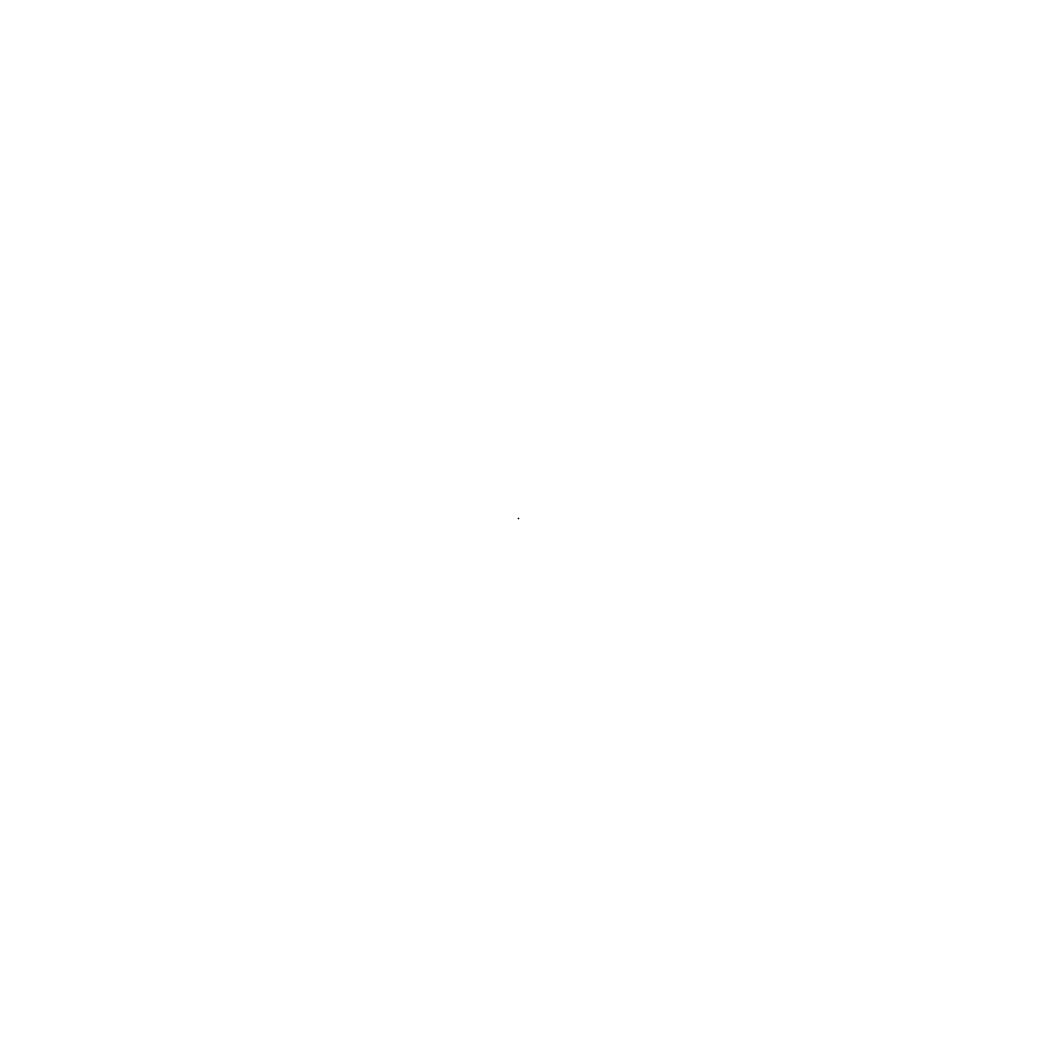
# Model space of a CAD drawing. Units: millimetres on the paper. Extents: x 17.312 to 17.312, y -19.875 to -19.875.
import ezdxf

# ---------------------------------------------------------------- set-up
doc = ezdxf.new("R2010")
doc.units = ezdxf.units.MM
doc.header["$PDMODE"] = 32
doc.header["$PDSIZE"] = 0.5
doc.layers.add('3-6', color=6, linetype='Continuous')

msp = doc.modelspace()

# ---------------------------------------------------------------- linework, layer by layer
at = {"layer": '3-6'}
msp.add_point((17.312, -19.875), dxfattribs=at)

doc.saveas('drawing.dxf')
